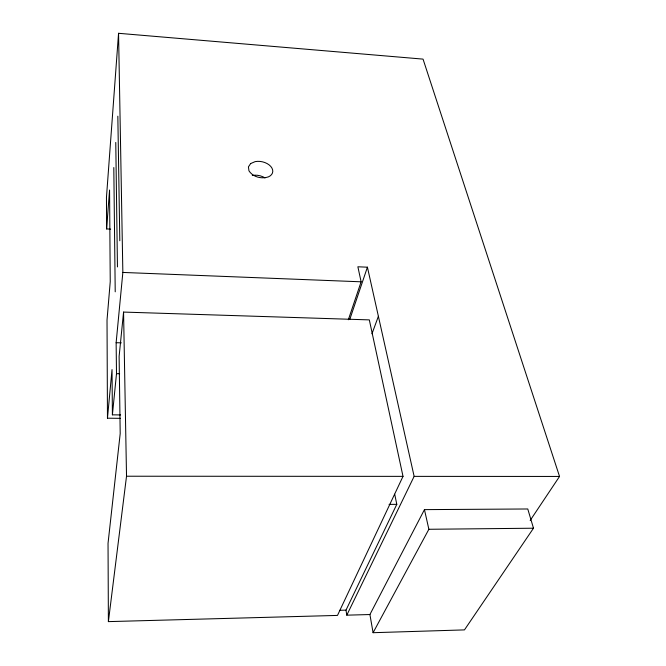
<?xml version="1.0" encoding="UTF-8"?>
<svg xmlns="http://www.w3.org/2000/svg" width="666" height="666" viewBox="0 0 666 666"><rect width="100%" height="100%" fill="white"/><g stroke="black" fill="none" stroke-linecap="round" stroke-linejoin="round"><path stroke-width="1" d="M530.186 520.437L559.54 476.448L423.043 59.116L118.556 33.3L106.46 197.352L106.602 228.938L110.656 229.129M106.602 228.938L109.565 190.01L110.24 281.643L107.018 320.096L107.467 418.19L120.305 418.34M107.467 418.19L112.03 369.58L112.404 414.835L120.629 414.935M112.404 414.835L116.5 373.668L116.134 342.707L122.852 272.436L118.556 33.3M123.568 312.079L119.122 356.36L120.196 433.608L108.034 543.348L108.391 621.619L337.487 615.417L403.013 476.365L369.314 319.888L123.568 312.079L126.523 476.223L108.391 621.619M348.335 319.763L361.114 281.81L357.875 266.783L367.424 267.191L414.135 476.373L346.795 615.168L369.913 614.535L424.45 509.623L527.772 508.982L533.491 528.213L464.46 629.894L373.085 632.7L369.913 614.535M349.858 319.172L367.424 267.191M371.978 333.783L378.388 316.3M346.795 615.168L345.995 610.131L396.794 504.345L394.705 494.222M373.085 632.7L428.871 529.279L424.45 509.623M339.81 610.289L345.995 610.131M428.871 529.279L533.491 528.213M389.052 504.387L396.794 504.345M126.523 476.223L403.013 476.365M414.135 476.373L559.54 476.448M116.5 373.668L119.614 373.726M116.134 342.707L121.337 342.84M122.852 272.436L361.114 281.81M117.832 116.184L119.805 240.759M115.767 142.449L117.457 266.933M113.803 167.549L115.218 291.816M252.306 175.483A12.263 8.059 12.5 0 1 265.076 177.955M250.666 163.553L248.426 166.875L248.959 170.837C253.055 177.148 261.613 179.212 268.515 176.831A12.421 8.05 12.5 0 0 270.771 166.433A12.421 8.05 12.5 0 0 255.145 161.63L250.666 163.553"/></g></svg>
